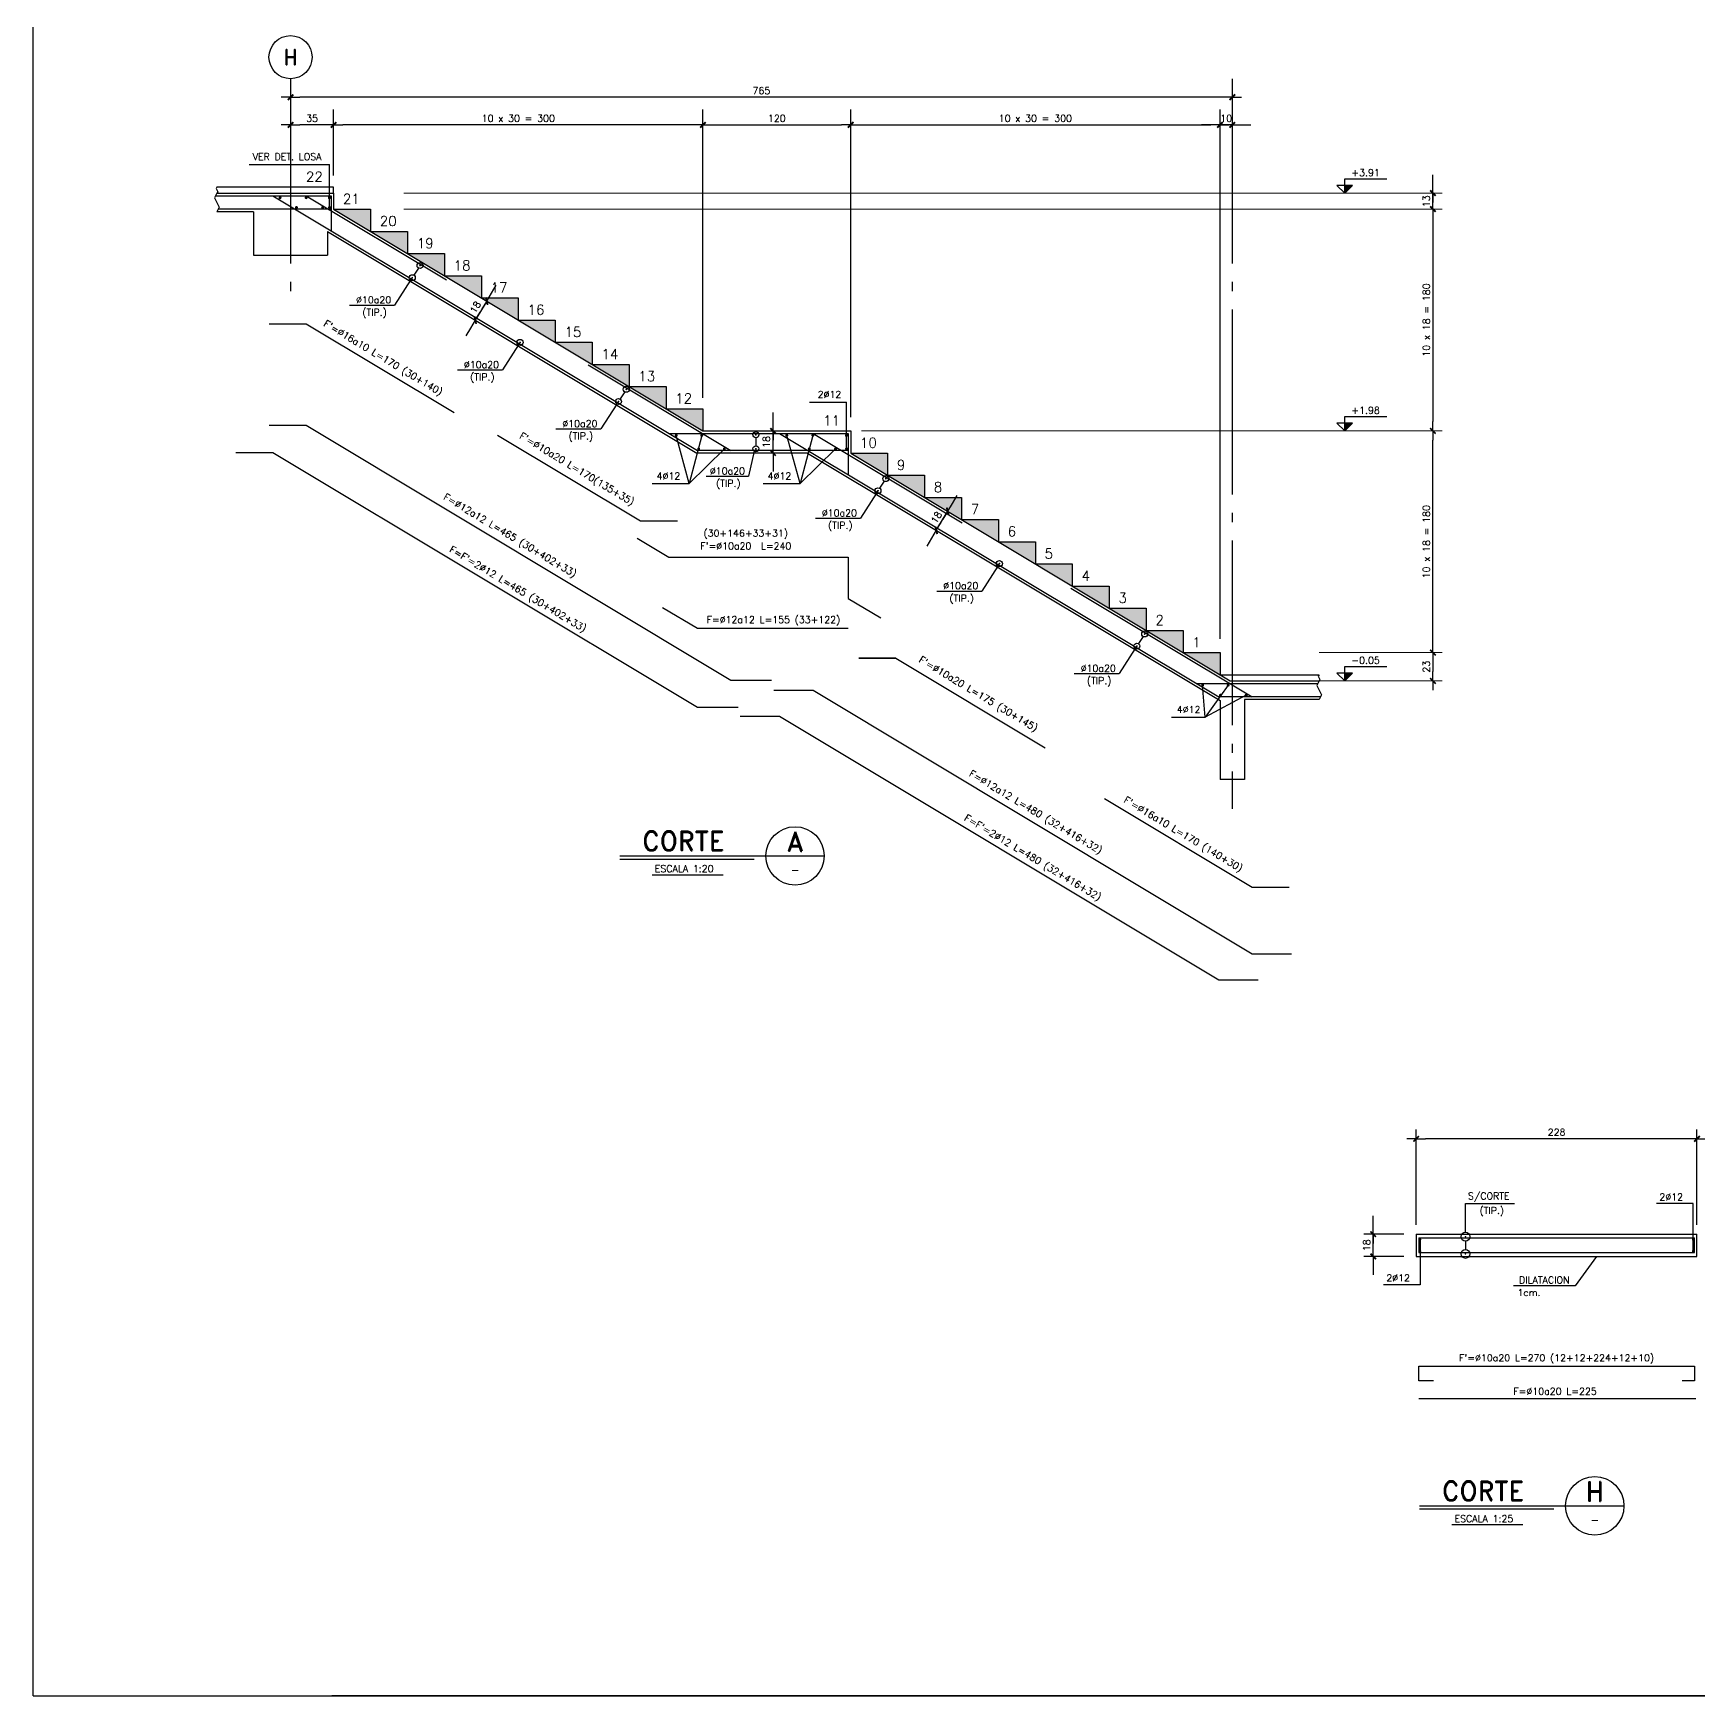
# Model space of a CAD drawing. Extents: x -58 to 5689, y 66 to 4123.
# Drawn here: x -58 to 2647, y 68 to 2768 of the extents above; entities that cross this region are included whole.
import ezdxf
from ezdxf.enums import TextEntityAlignment as Align

# ---------------------------------------------------------------- set-up
doc = ezdxf.new("R2010")
doc.units = 0
doc.header["$LTSCALE"] = 30
doc.header["$MEASUREMENT"] = 0
doc.linetypes.add('EJES', pattern=[12.5, 10, -1, 0.5, -1])
doc.layers.get('0').update_dxf_attribs({"linetype": 'CONTINUOUS'})
for name, color, linetype in [('CONTORNOS', 3, 'CONTINUOUS'), ('RLA-CORTES', 5, 'CONTINUOUS'), ('RLA-COTAS', 2, 'CONTINUOUS'), ('RLA-EJES', 1, 'EJES'), ('RLA-FE', 7, 'CONTINUOUS'), ('RLA-FORMATO', 7, 'CONTINUOUS'), ('RLA-GRADAS', 3, 'CONTINUOUS'), ('RLA-TEXTOS1', 9, 'CONTINUOUS'), ('TEXTOS-SM', 3, 'CONTINUOUS')]:
    doc.layers.add(name, color=color, linetype=linetype)
doc.styles.add('ROMAND', font='romand', dxfattribs={"height": 31.5})
doc.styles.add('ROMANS', font='romans.shx', dxfattribs={"height": 11.25})
doc.styles.add('ROMANS0', font='romans.shx')
doc.styles.add('SIETE50', font='ROMAND.SHX', dxfattribs={"height": 31.5})
doc.dimstyles.new('ING25', dxfattribs={"dimscale": 50, "dimtxt": 0.27, "dimasz": 0.3, "dimexe": 0, "dimexo": 0, "dimgap": 0.1, "dimtad": 1, "dimdec": 1, "dimlfac": 0.5, "dimzin": 12, "dimdsep": 46, "dimtxsty": 'ROMANS', "dimblk": 'TICK1', "dimcen": 0.09, "dimclrd": 2, "dimclre": 1, "dimclrt": 3, "dimadec": 0, "dimazin": 0, "dimtfac": 1, "dimtdec": 1, "dimtix": 1, "dimtmove": 2, "dimatfit": 3, "dimldrblk": 'TICK1', "dimfxl": 0, "dimfxlon": 1, "dimtolj": 1, "dimtzin": 0, "dimarcsym": 0})
pattern_1 = [(50, (-9707.586, 1150.279), (14.345204, -1.255043), [1.5, -16.5]), (355, (-9707.586, 1150.279), (-2.775027, 15.043843), [1.2, -13.2]), (100.45144, (-9706.39, 1150.174), (11.570177, 13.7888), [1.274804, -14.022842]), (46.1842, (-9707.586, 1154.279), (21.344827, -3.310386), [2.25, -24.75]), (96.63564, (-9705.807, 1154.003), (18.69324, 19.482372), [1.912207, -21.034275]), (351.18416, (-9707.586, 1154.28), (18.69324, 19.48237), [1.8, -19.8]), (21, (-9705.586, 1153.279), (11.938141, -8.052378), [1.5, -16.5]), (326, (-9705.586, 1153.279), (4.866307, 14.503), [1.2, -13.2]), (71.45144, (-9704.591, 1152.608), (16.804448, 6.450623), [1.274804, -14.022842]), (37.5, (-9707.586, 1150.279), (0.243197, 6.657877), [0, -13.04, 0, -13.4, 0, -13.25]), (7.5, (-9707.586, 1150.279), (5.2613907, 7.8882342), [0, -7.64, 0, -12.74, 0, -5.05]), (327.5, (-9712.046, 1150.279), (10.6764487, -0.4510974), [0, -5, 0, -15.6, 0, -20.7]), (317.5, (-9714.046, 1150.279), (11.6637234, 2.0021), [0, -6.5, 0, -10.36, 0, -14.7])]

# ---------------------------------------------------------------- blocks, each defined once
blk = doc.blocks.new('TICK1')
at = {"color": 2}
for points in [[(0, 0), (-1, 0)], [(0, 0), (1, 0)]]:
    blk.add_lwpolyline(points, dxfattribs=at)
at = {"color": 2, "const_width": 0.2}
blk.add_lwpolyline([(-0.3, -0.3), (0.3, 0.3)], dxfattribs=at)
blk = doc.blocks.new('*D15')
at = {"layer": 'RLA-CORTES', "color": 2, "lineweight": -2, "transparency": 16777216}
blk.add_line((2629.5, 972.5), (2203.5, 972.5), dxfattribs=at)
at = {"layer": 'RLA-CORTES', "color": 2, "lineweight": -2, "transparency": 16777216, "xscale": 15, "yscale": 15, "zscale": 15, "rotation": 180}
blk.add_blockref('TICK1', (2188.5, 972.5), dxfattribs=at)
at = {"layer": 'RLA-CORTES', "color": 2, "lineweight": -2, "transparency": 16777216, "xscale": 15, "yscale": 15, "zscale": 15}
blk.add_blockref('TICK1', (2644.5, 972.5), dxfattribs=at)
at = {"layer": 'RLA-CORTES', "color": 3, "transparency": 16777216, "insert": (2416.5, 983.2), "char_height": 11.25, "attachment_point": 5, "style": 'ROMANS'}
blk.add_mtext('\\A1;228', dxfattribs=at)
blk = doc.blocks.new('T-CORTE')
at = {"color": 6}
for p, q in [((-169.7, -4.9), (162.3, -4.9)), ((-169.7, -9.9), (48.3, -9.9))]:
    blk.add_line(p, q, dxfattribs=at)
at = {"color": 3}
blk.add_line((-117.3, -35.3), (-1.8, -35.3), dxfattribs=at)
blk.add_circle((114.8, -4.9), 47.5, dxfattribs=at)
at = {"color": 6, "style": 'SIETE50'}
blk.add_text('CORTE', height=31.5, dxfattribs=at).set_placement((-133.4, 3.7))
blk.add_attdef('A', text='', height=31.5, dxfattribs=at).set_placement((114.9, 18.7), align=Align.MIDDLE_CENTER)
at = {"color": 3, "style": 'ROMANS'}
blk.add_attdef('ESCALA', (-113, -31.1), '', height=11.2, dxfattribs=at)
blk.add_attdef('-', text='', height=13, dxfattribs=at).set_placement((115, -27.7), align=Align.MIDDLE)
blk = doc.blocks.new('Flecha')
at = {"color": 2}
blk.add_lwpolyline([(1.2, 0, 0, 2.5, 0), (10.8, 0, 2.5, 2.5, 0)], format="xyseb", dxfattribs=at)
blk = doc.blocks.new('*D16')
at = {"layer": 'RLA-CORTES', "color": 2, "lineweight": -2, "transparency": 16777216}
for p, q in [((2118.6, 832.5), (2118.6, 847.5)), ((2118.6, 781.5), (2118.6, 817.5)), ((2118.6, 766.5), (2118.6, 751.5))]:
    blk.add_line(p, q, dxfattribs=at)
at = {"layer": 'RLA-CORTES', "color": 2, "lineweight": -2, "transparency": 16777216, "xscale": 15, "yscale": 15, "zscale": 15}
for p, rotation in [((2118.6, 817.5), 270), ((2118.6, 781.5), 90)]:
    blk.add_blockref('TICK1', p, dxfattribs=dict(at, rotation=rotation))
at = {"layer": 'RLA-CORTES', "color": 3, "transparency": 16777216, "insert": (2108, 799.5), "char_height": 11.25, "attachment_point": 5, "rotation": 90, "style": 'ROMANS'}
blk.add_mtext('\\A1;18', dxfattribs=at)
blk = doc.blocks.new('EJE-1')
at = {"color": 3, "linetype": 'Continuous'}
blk.add_circle((0, 0), 35, dxfattribs=at)
at = {"color": 5, "linetype": 'Continuous', "style": 'ROMAND'}
blk.add_attdef('0', text='', height=25, dxfattribs=at).set_placement((0.2, 0), align=Align.MIDDLE)
blk = doc.blocks.new('*D43')
at = {"layer": 'RLA-CORTES', "color": 2, "lineweight": -2, "transparency": 16777216}
blk.add_line((1014.8, 2619), (444.8, 2619), dxfattribs=at)
at = {"layer": 'RLA-CORTES', "color": 2, "lineweight": -2, "transparency": 16777216, "xscale": 15, "yscale": 15, "zscale": 15, "rotation": 180}
blk.add_blockref('TICK1', (429.8, 2619), dxfattribs=at)
at = {"layer": 'RLA-CORTES', "color": 2, "lineweight": -2, "transparency": 16777216, "xscale": 15, "yscale": 15, "zscale": 15}
blk.add_blockref('TICK1', (1029.8, 2619), dxfattribs=at)
at = {"layer": 'RLA-CORTES', "color": 3, "transparency": 16777216, "insert": (729.8, 2629.7), "char_height": 11.25, "attachment_point": 5, "style": 'ROMANS'}
blk.add_mtext('\\A1;10 x 30 = 300', dxfattribs=at)
blk = doc.blocks.new('*D44')
at = {"layer": 'RLA-CORTES', "color": 2, "lineweight": -2, "transparency": 16777216}
blk.add_line((414.8, 2619), (374.8, 2619), dxfattribs=at)
at = {"layer": 'RLA-CORTES', "color": 2, "lineweight": -2, "transparency": 16777216, "xscale": 15, "yscale": 15, "zscale": 15, "rotation": 180}
blk.add_blockref('TICK1', (359.8, 2619), dxfattribs=at)
at = {"layer": 'RLA-CORTES', "color": 2, "lineweight": -2, "transparency": 16777216, "xscale": 15, "yscale": 15, "zscale": 15}
blk.add_blockref('TICK1', (429.8, 2619), dxfattribs=at)
at = {"layer": 'RLA-CORTES', "color": 3, "transparency": 16777216, "insert": (394.8, 2629.7), "char_height": 11.25, "attachment_point": 5, "style": 'ROMANS'}
blk.add_mtext('\\A1;35', dxfattribs=at)
blk = doc.blocks.new('*D45')
at = {"layer": 'RLA-CORTES', "color": 2, "lineweight": -2, "transparency": 16777216}
blk.add_line((1874.8, 2664), (374.8, 2664), dxfattribs=at)
at = {"layer": 'RLA-CORTES', "color": 2, "lineweight": -2, "transparency": 16777216, "xscale": 15, "yscale": 15, "zscale": 15, "rotation": 180}
blk.add_blockref('TICK1', (359.8, 2664), dxfattribs=at)
at = {"layer": 'RLA-CORTES', "color": 2, "lineweight": -2, "transparency": 16777216, "xscale": 15, "yscale": 15, "zscale": 15}
blk.add_blockref('TICK1', (1889.8, 2664), dxfattribs=at)
at = {"layer": 'RLA-CORTES', "color": 3, "transparency": 16777216, "insert": (1124.8, 2674.7), "char_height": 11.25, "attachment_point": 5, "style": 'ROMANS'}
blk.add_mtext('\\A1;765', dxfattribs=at)
blk = doc.blocks.new('*D46')
at = {"layer": 'RLA-CORTES', "color": 2, "lineweight": -2, "transparency": 16777216}
blk.add_line((1044.8, 2619), (1254.8, 2619), dxfattribs=at)
at = {"layer": 'RLA-CORTES', "color": 2, "lineweight": -2, "transparency": 16777216, "xscale": 15, "yscale": 15, "zscale": 15, "rotation": 180}
blk.add_blockref('TICK1', (1029.8, 2619), dxfattribs=at)
at = {"layer": 'RLA-CORTES', "color": 2, "lineweight": -2, "transparency": 16777216, "xscale": 15, "yscale": 15, "zscale": 15}
blk.add_blockref('TICK1', (1269.8, 2619), dxfattribs=at)
at = {"layer": 'RLA-CORTES', "color": 3, "transparency": 16777216, "insert": (1149.8, 2629.7), "char_height": 11.25, "attachment_point": 5, "style": 'ROMANS'}
blk.add_mtext('\\A1;120', dxfattribs=at)
blk = doc.blocks.new('*D47')
at = {"layer": 'RLA-CORTES', "color": 2, "lineweight": -2, "transparency": 16777216}
blk.add_line((1284.8, 2619), (1854.8, 2619), dxfattribs=at)
at = {"layer": 'RLA-CORTES', "color": 2, "lineweight": -2, "transparency": 16777216, "xscale": 15, "yscale": 15, "zscale": 15, "rotation": 180}
blk.add_blockref('TICK1', (1269.8, 2619), dxfattribs=at)
at = {"layer": 'RLA-CORTES', "color": 2, "lineweight": -2, "transparency": 16777216, "xscale": 15, "yscale": 15, "zscale": 15}
blk.add_blockref('TICK1', (1869.8, 2619), dxfattribs=at)
at = {"layer": 'RLA-CORTES', "color": 3, "transparency": 16777216, "insert": (1569.8, 2629.7), "char_height": 11.25, "attachment_point": 5, "style": 'ROMANS'}
blk.add_mtext('\\A1;10 x 30 = 300', dxfattribs=at)
blk = doc.blocks.new('*D48')
at = {"layer": 'RLA-CORTES', "color": 2, "lineweight": -2, "transparency": 16777216}
for p, q in [((1854.8, 2619), (1839.8, 2619)), ((1889.8, 2619), (1869.8, 2619)), ((1904.8, 2619), (1919.8, 2619))]:
    blk.add_line(p, q, dxfattribs=at)
at = {"layer": 'RLA-CORTES', "color": 2, "lineweight": -2, "transparency": 16777216, "xscale": 15, "yscale": 15, "zscale": 15}
blk.add_blockref('TICK1', (1869.8, 2619), dxfattribs=at)
at = {"layer": 'RLA-CORTES', "color": 2, "lineweight": -2, "transparency": 16777216, "xscale": 15, "yscale": 15, "zscale": 15, "rotation": 180}
blk.add_blockref('TICK1', (1889.8, 2619), dxfattribs=at)
at = {"layer": 'RLA-CORTES', "color": 3, "transparency": 16777216, "insert": (1879.8, 2629.7), "char_height": 11.25, "attachment_point": 5, "style": 'ROMANS'}
blk.add_mtext('\\A1;10', dxfattribs=at)
blk = doc.blocks.new('*D49')
at = {"layer": 'RLA-CORTES', "color": 2, "lineweight": -2, "transparency": 16777216}
blk.add_line((2215.6, 1777.1), (2215.6, 2107.1), dxfattribs=at)
at = {"layer": 'RLA-CORTES', "color": 2, "lineweight": -2, "transparency": 16777216, "xscale": 15, "yscale": 15, "zscale": 15}
for p, rotation in [((2215.6, 2122.1), 90), ((2215.6, 1762.1), 270)]:
    blk.add_blockref('TICK1', p, dxfattribs=dict(at, rotation=rotation))
at = {"layer": 'RLA-CORTES', "color": 3, "transparency": 16777216, "insert": (2205, 1942.1), "char_height": 11.25, "attachment_point": 5, "rotation": 90, "style": 'ROMANS'}
blk.add_mtext('\\A1;10 x 18 = 180', dxfattribs=at)
blk = doc.blocks.new('*D50')
at = {"layer": 'RLA-CORTES', "color": 2, "lineweight": -2, "transparency": 16777216}
blk.add_line((2215.6, 1747.1), (2215.6, 1731.1), dxfattribs=at)
at = {"layer": 'RLA-CORTES', "color": 2, "lineweight": -2, "transparency": 16777216, "xscale": 15, "yscale": 15, "zscale": 15}
for p, rotation in [((2215.6, 1762.1), 90), ((2215.6, 1716.1), 270)]:
    blk.add_blockref('TICK1', p, dxfattribs=dict(at, rotation=rotation))
at = {"layer": 'RLA-CORTES', "color": 3, "transparency": 16777216, "insert": (2205, 1739.1), "char_height": 11.25, "attachment_point": 5, "rotation": 90, "style": 'ROMANS'}
blk.add_mtext('\\A1;23', dxfattribs=at)
blk = doc.blocks.new('*D51')
at = {"layer": 'RLA-CORTES', "color": 2, "lineweight": -2, "transparency": 16777216}
blk.add_line((2215.6, 2467.1), (2215.6, 2137.1), dxfattribs=at)
at = {"layer": 'RLA-CORTES', "color": 2, "lineweight": -2, "transparency": 16777216, "xscale": 15, "yscale": 15, "zscale": 15}
for p, rotation in [((2215.6, 2482.1), 90), ((2215.6, 2122.1), 270)]:
    blk.add_blockref('TICK1', p, dxfattribs=dict(at, rotation=rotation))
at = {"layer": 'RLA-CORTES', "color": 3, "transparency": 16777216, "insert": (2205, 2302.1), "char_height": 11.25, "attachment_point": 5, "rotation": 90, "style": 'ROMANS'}
blk.add_mtext('\\A1;10 x 18 = 180', dxfattribs=at)
blk = doc.blocks.new('*D52')
at = {"layer": 'RLA-CORTES', "color": 2, "lineweight": -2, "transparency": 16777216}
for p, q in [((2215.6, 2523.1), (2215.6, 2538.1)), ((2215.6, 2482.1), (2215.6, 2508.1)), ((2215.6, 2467.1), (2215.6, 2452.1))]:
    blk.add_line(p, q, dxfattribs=at)
at = {"layer": 'RLA-CORTES', "color": 2, "lineweight": -2, "transparency": 16777216, "xscale": 15, "yscale": 15, "zscale": 15}
for p, rotation in [((2215.6, 2508.1), 270), ((2215.6, 2482.1), 90)]:
    blk.add_blockref('TICK1', p, dxfattribs=dict(at, rotation=rotation))
at = {"layer": 'RLA-CORTES', "color": 3, "transparency": 16777216, "insert": (2205, 2495.1), "char_height": 11.25, "attachment_point": 5, "rotation": 90, "style": 'ROMANS'}
blk.add_mtext('\\A1;13', dxfattribs=at)
blk = doc.blocks.new('nivel-el')
at = {"linetype": 'Continuous'}
blk.add_hatch(color=1, dxfattribs=at).paths.add_polyline_path([(0, 0), (12.5, 12.5), (0, 12.5)])
at = {"color": 3}
blk.add_lwpolyline([(0, 0), (12.5, 12.5), (0, 12.5), (-12.5, 12.5), (0, 0), (0, 12.5), (0, 23.6), (68.4, 23.6)], dxfattribs=at)
at = {"color": 3, "style": 'ROMANS'}
blk.add_attdef('%%P0.00', text='', height=11.2, dxfattribs=at).set_placement((34, 27.7), align=Align.CENTER)
blk = doc.blocks.new('*D53')
at = {"layer": 'RLA-COTAS', "color": 2, "lineweight": -2, "transparency": 16777216}
for p, q in [((1435.1, 2004.4), (1442.8, 2017.2)), ((1408.8, 1960.6), (1427.4, 1991.5)), ((1401.1, 1947.8), (1393.4, 1934.9))]:
    blk.add_line(p, q, dxfattribs=at)
at = {"layer": 'RLA-COTAS', "color": 2, "lineweight": -2, "transparency": 16777216, "xscale": 15, "yscale": 15, "zscale": 15}
for p, rotation in [((1427.4, 1991.5), 239.0360046580034), ((1408.8, 1960.6), 59.03600465800345)]:
    blk.add_blockref('TICK1', p, dxfattribs=dict(at, rotation=rotation))
at = {"layer": 'RLA-COTAS', "color": 3, "transparency": 16777216, "insert": (1409, 1981.5), "char_height": 11.25, "attachment_point": 5, "rotation": 59.036, "style": 'ROMANS'}
blk.add_mtext('\\A1;18', dxfattribs=at)
blk = doc.blocks.new('*D54')
at = {"layer": 'RLA-COTAS', "color": 2, "lineweight": -2, "transparency": 16777216}
for p, q in [((686.2, 2345.7), (693.9, 2358.6)), ((678.5, 2332.9), (659.9, 2302)), ((652.2, 2289.1), (644.5, 2276.3))]:
    blk.add_line(p, q, dxfattribs=at)
at = {"layer": 'RLA-COTAS', "color": 2, "lineweight": -2, "transparency": 16777216, "xscale": 15, "yscale": 15, "zscale": 15}
for p, rotation in [((678.5, 2332.9), 239.0360301332472), ((659.9, 2302), 59.03603013324719)]:
    blk.add_blockref('TICK1', p, dxfattribs=dict(at, rotation=rotation))
at = {"layer": 'RLA-COTAS', "color": 3, "transparency": 16777216, "insert": (660.1, 2322.9), "char_height": 11.25, "attachment_point": 5, "rotation": 59.036, "style": 'ROMANS'}
blk.add_mtext('\\A1;18', dxfattribs=at)
blk = doc.blocks.new('*D55')
at = {"layer": 'RLA-COTAS', "color": 2, "lineweight": -2, "transparency": 16777216}
for p, q in [((1143.6, 2137.1), (1143.6, 2152.1)), ((1143.6, 2086.1), (1143.6, 2122.1)), ((1143.6, 2071.1), (1143.6, 2056.1))]:
    blk.add_line(p, q, dxfattribs=at)
at = {"layer": 'RLA-COTAS', "color": 2, "lineweight": -2, "transparency": 16777216, "xscale": 15, "yscale": 15, "zscale": 15}
for p, rotation in [((1143.6, 2122.1), 270), ((1143.6, 2086.1), 90)]:
    blk.add_blockref('TICK1', p, dxfattribs=dict(at, rotation=rotation))
at = {"layer": 'RLA-COTAS', "color": 3, "transparency": 16777216, "insert": (1132.9, 2104.1), "char_height": 11.25, "attachment_point": 5, "rotation": 90, "style": 'ROMANS'}
blk.add_mtext('\\A1;18', dxfattribs=at)

msp = doc.modelspace()

# ---------------------------------------------------------------- hatches: boundary and pattern name
at = {"layer": 'RLA-GRADAS'}
h = msp.add_hatch(dxfattribs=at)
h.set_pattern_fill('AR-CONC', color=1, scale=2, style=0)
h.set_pattern_definition(pattern_1)
h.paths.add_polyline_path([(489.76, 2482.07), (429.77, 2482.07), (489.76, 2446.07)])
h.paths.add_polyline_path([(549.76, 2446.07), (489.77, 2446.07), (549.76, 2410.07)])
h.paths.add_polyline_path([(609.76, 2410.07), (549.77, 2410.07), (609.76, 2374.07)])
h.paths.add_polyline_path([(669.76, 2374.07), (609.76, 2374.07), (669.76, 2338.07)])
h.paths.add_polyline_path([(729.76, 2338.07), (669.76, 2338.07), (729.76, 2302.07)])
h.paths.add_polyline_path([(789.76, 2302.07), (729.76, 2302.07), (789.76, 2266.07)])
h.paths.add_polyline_path([(849.76, 2266.07), (789.76, 2266.07), (849.76, 2230.07)])
h.paths.add_polyline_path([(909.76, 2230.07), (849.76, 2230.07), (909.76, 2194.07)])
h.paths.add_polyline_path([(969.76, 2194.07), (909.76, 2194.07), (969.76, 2158.07)])
h.paths.add_polyline_path([(1029.76, 2158.07), (969.76, 2158.07), (1029.76, 2122.07)])
h = msp.add_hatch(dxfattribs=at)
h.set_pattern_fill('AR-CONC', color=1, scale=2, style=0)
h.set_pattern_definition(pattern_1)
h.paths.add_polyline_path([(1329.76, 2050.07), (1329.76, 2086.07), (1269.76, 2086.07)])
h.paths.add_polyline_path([(1389.76, 2014.07), (1389.76, 2050.07), (1329.76, 2050.07)])
h.paths.add_polyline_path([(1449.76, 1978.07), (1449.76, 2014.07), (1389.76, 2014.07)])
h.paths.add_polyline_path([(1509.76, 1942.07), (1509.76, 1978.07), (1449.76, 1978.07)])
h.paths.add_polyline_path([(1569.76, 1906.07), (1569.76, 1942.07), (1509.76, 1942.07)])
h.paths.add_polyline_path([(1629.76, 1906.07), (1569.76, 1906.07), (1629.76, 1870.07)])
h.paths.add_polyline_path([(1629.76, 1870.07), (1689.76, 1834.07), (1689.76, 1870.07)])
h.paths.add_polyline_path([(1749.76, 1798.07), (1749.76, 1834.07), (1689.76, 1834.07)])
h.paths.add_polyline_path([(1809.76, 1798.07), (1749.76, 1798.07), (1809.76, 1762.07)])
h.paths.add_polyline_path([(1869.76, 1726.07), (1869.76, 1726.07), (1869.76, 1762.07), (1809.76, 1762.07)])

# ---------------------------------------------------------------- linework, layer by layer
for p, q in [((928.32, 1976.07), (988.32, 1976.07)), ((1343.15, 1753.07), (1283.15, 1753.07))]:
    msp.add_line(p, q)
at = {"layer": 'CONTORNOS', "color": 2}
for points in [[(240.21, 2518.07), (238.96, 2515.57), (241.46, 2510.57), (240.21, 2508.07)], [(240.21, 2508.07), (236.46, 2500.57), (243.96, 2485.57), (240.21, 2478.07)], [(2030.65, 1716.07), (2026.9, 1708.57), (2034.4, 1693.57), (2030.65, 1686.07)], [(2030.65, 1726.07), (2029.4, 1723.57), (2031.9, 1718.57), (2030.65, 1716.07)]]:
    msp.add_lwpolyline(points, dxfattribs=at)
at = {"layer": 'RLA-CORTES', "color": 1}
for p, q in [((429.77, 2536.62), (429.77, 2644.01)), ((1029.76, 2175.56), (1029.76, 2644.01)), ((1269.76, 2144.56), (1269.76, 2644.01)), ((1869.76, 1784.56), (1869.76, 2644.01)), ((292.71, 2554.96), (423.07, 2554.96)), ((423.07, 2484.41), (423.07, 2554.96)), ((429.77, 2518.07), (240.21, 2518.07)), ((429.77, 2508.07), (429.77, 2518.07)), ((567.58, 2386.53), (560.12, 2374.93)), ((554.86, 2366.74), (528.8, 2326.21)), ((455.8, 2326.21), (528.8, 2326.21)), ((730, 2261.65), (703.95, 2221.13)), ((630.95, 2221.13), (703.95, 2221.13)), ((889.93, 2165.69), (863.88, 2125.17)), ((902.65, 2185.49), (895.19, 2173.89)), ((1203.05, 2168.96), (1263.06, 2168.96)), ((1263.06, 2092.43), (1263.06, 2168.96)), ((790.87, 2125.17), (863.88, 2125.17)), ((1007.47, 2036.42), (986.36, 2114.77)), ((1028, 2114.77), (1007.47, 2036.42)), ((1115.78, 2110.92), (1115.78, 2097.88)), ((1187.74, 2036.42), (1165.97, 2114.77)), ((1208.26, 2114.77), (1187.74, 2036.42)), ((1064.53, 2092.86), (1007.47, 2036.42)), ((1113.15, 2088.92), (1103.53, 2048.39)), ((1245.08, 2092.86), (1187.74, 2036.42)), ((947.28, 2036.42), (1007.47, 2036.42)), ((1034.74, 2048.39), (1103.53, 2048.39)), ((1127.55, 2036.42), (1187.74, 2036.42)), ((1324.22, 2040.54), (1316.76, 2028.95)), ((1311.5, 2020.75), (1285.44, 1980.23)), ((1212.44, 1980.23), (1285.44, 1980.23)), ((1508.7, 1902.43), (1482.65, 1861.9)), ((1409.65, 1861.9), (1482.65, 1861.9)), ((1744.73, 1788.23), (1737.27, 1776.63)), ((1732.01, 1768.44), (1705.96, 1727.92)), ((1632.95, 1727.92), (1705.96, 1727.92)), ((1845.53, 1657.38), (1841.54, 1709.16)), ((1883.18, 1709.16), (1845.53, 1657.38)), ((1869.76, 1726.07), (2030.65, 1726.07)), ((1912.3, 1692.86), (1845.53, 1657.38)), ((1790.88, 1657.38), (1845.53, 1657.38)), ((2188.49, 832.53), (2188.49, 987.53)), ((2644.49, 832.53), (2644.49, 987.53)), ((2268.44, 820.73), (2268.44, 867.52)), ((2268.44, 867.52), (2348.3, 867.52)), ((2638.31, 867.52), (2578.73, 867.52)), ((2638.31, 789.97), (2638.31, 867.52)), ((2168.49, 817.53), (2103.61, 817.53)), ((2194.67, 809.09), (2194.67, 735.53)), ((2268.44, 806.33), (2268.44, 792.73)), ((2168.49, 781.53), (2103.61, 781.53)), ((2481.49, 781.53), (2446.79, 733.48)), ((2194.67, 735.53), (2135.09, 735.53)), ((2446.79, 733.48), (2346.34, 733.48))]:
    msp.add_line(p, q, dxfattribs=at)
at = {"layer": 'RLA-CORTES', "color": 2}
for p, q in [((238.21, 2504.07), (425.77, 2504.07)), ((330.9, 2504.07), (1020.9, 2090.07)), ((385.33, 2504.07), (613.37, 2367.24)), ((425.77, 2504.07), (425.77, 2447.15)), ((425.77, 2482.07), (242.21, 2482.07)), ((843.14, 2229.38), (1075.32, 2090.07)), ((696.14, 2115.38), (928.32, 1976.07)), ((974.23, 2118.07), (1265.76, 2118.07)), ((1154.23, 2118.07), (1867.56, 1690.07)), ((1208.65, 2118.07), (1451.13, 1972.58)), ((1265.76, 2118.07), (1265.76, 2051.15)), ((1265.76, 2090.07), (1020.9, 2090.07)), ((1627.25, 1866.91), (1921.98, 1690.07)), ((1343.15, 1753.07), (1585.63, 1607.58)), ((1830.89, 1712.07), (2028.65, 1712.07)), ((2032.65, 1690.07), (1867.56, 1690.07))]:
    msp.add_line(p, q, dxfattribs=at)
at = {"layer": 'RLA-CORTES'}
for p, q in [((240.21, 2508.07), (429.77, 2508.07)), ((429.77, 2508.07), (429.77, 2482.07)), ((299.77, 2478.07), (240.21, 2478.07)), ((299.77, 2478.07), (299.77, 2407.45)), ((429.77, 2482.07), (1029.76, 2122.07)), ((419.77, 2446.08), (1019.79, 2086.07)), ((419.77, 2446.08), (419.77, 2407.45)), ((299.77, 2407.45), (419.77, 2407.45)), ((1029.76, 2122.07), (1269.76, 2122.07)), ((1269.76, 2122.07), (1269.76, 2086.07)), ((1199.79, 2086.07), (1019.79, 2086.07)), ((1199.79, 2086.07), (1869.76, 1684.08)), ((1269.76, 2086.07), (1886.42, 1716.07)), ((1886.42, 1716.07), (2030.65, 1716.07)), ((1869.76, 1684.08), (1869.76, 1556.07)), ((2030.65, 1686.07), (1909.76, 1686.07)), ((1909.76, 1686.07), (1909.76, 1556.07)), ((1909.76, 1556.07), (1869.76, 1556.07)), ((2188.49, 817.53), (2188.49, 781.53)), ((2188.49, 817.53), (2644.49, 817.53)), ((2644.49, 781.53), (2644.49, 817.53)), ((2188.49, 781.53), (2644.49, 781.53))]:
    msp.add_line(p, q, dxfattribs=at)
at = {"layer": 'RLA-CORTES', "color": 1, "lineweight": 0}
for p, q in [((544.01, 2508.07), (2230.65, 2508.07)), ((544.01, 2482.07), (2230.65, 2482.07)), ((1287.53, 2122.07), (2230.65, 2122.07)), ((2030.65, 1762.07), (2230.65, 1762.07)), ((2030.65, 1716.07), (2230.65, 1716.07))]:
    msp.add_line(p, q, dxfattribs=at)
at = {"layer": 'RLA-CORTES', "color": 2, "linetype": 'Continuous'}
for p, q in [((2192.49, 811.43), (2192.49, 787.63)), ((2192.49, 811.43), (2640.49, 811.43)), ((2192.49, 787.63), (2640.49, 787.63)), ((2640.49, 787.63), (2640.49, 811.43))]:
    msp.add_line(p, q, dxfattribs=at)
at = {"layer": 'RLA-CORTES', "color": 2}
for points, const_width in [([(343.95, 2500.77, 1), (341.55, 2500.77, 1)], 2.4), ([(386.31, 2500.77, 1), (383.91, 2500.77, 1)], 2.4), ([(424.03, 2500.77, 1), (421.63, 2500.77, 1)], 2.4), ([(370.63, 2484.86, 1), (368.23, 2484.86, 1)], 2.4), ([(413.13, 2484.86, 1), (410.73, 2484.86, 1)], 2.4), ([(424.27, 2484.86, 1), (421.87, 2484.86, 1)], 2.4), ([(570.08, 2389.89, 1), (570.34, 2391.37, 1)], 1.5), ([(557.36, 2370.1, 1), (557.62, 2371.57, 1)], 1.5), ([(732.51, 2265.01, 1), (732.76, 2266.49, 1)], 1.5), ([(892.43, 2169.05, 1), (892.69, 2170.53, 1)], 1.5), ([(905.16, 2188.84, 1), (905.41, 2190.32, 1)], 1.5), ([(987.56, 2114.77, 1), (985.16, 2114.77, 1)], 2.4), ([(1029.01, 2114.77, 1), (1026.61, 2114.77, 1)], 2.4), ([(1115.65, 2115.05, 1), (1115.91, 2116.53, 1)], 1.5), ([(1167.17, 2114.77, 1), (1164.77, 2114.77, 1)], 2.4), ([(1209.46, 2114.77, 1), (1207.06, 2114.77, 1)], 2.4), ([(1264.03, 2114.77, 1), (1261.63, 2114.77, 1)], 2.4), ([(1023.96, 2092.86, 1), (1021.56, 2092.86, 1)], 2.4), ([(1065.73, 2092.86, 1), (1063.33, 2092.86, 1)], 2.4), ([(1115.65, 2092.27, 1), (1115.91, 2093.75, 1)], 1.5), ([(1203.72, 2092.86, 1), (1201.32, 2092.86, 1)], 2.4), ([(1246.28, 2092.86, 1), (1243.88, 2092.86, 1)], 2.4), ([(1264.26, 2092.88, 1), (1261.86, 2092.88, 1)], 2.4), ([(1326.72, 2043.9, 1), (1326.98, 2045.38, 1)], 1.5), ([(1314, 2024.11, 1), (1314.26, 2025.59, 1)], 1.5), ([(1511.21, 1905.79, 1), (1511.46, 1907.26, 1)], 1.5), ([(1747.24, 1791.59, 1), (1747.49, 1793.07, 1)], 1.5), ([(1734.51, 1771.8, 1), (1734.77, 1773.28, 1)], 1.5), ([(1842.74, 1709.16, 1), (1840.34, 1709.16, 1)], 2.4), ([(1884.19, 1709.16, 1), (1881.79, 1709.16, 1)], 2.4), ([(1871.73, 1692.86, 1), (1869.33, 1692.86, 1)], 2.4), ([(1913.5, 1692.86, 1), (1911.1, 1692.86, 1)], 2.4), ([(2269.07, 813.52, -1), (2267.82, 813.53, -1)], 1.25), ([(2195.67, 809.09, 1), (2193.67, 809.09, 1)], 2), ([(2195.67, 789.97, -1), (2193.67, 789.97, -1)], 2), ([(2269.07, 785.53, 1), (2267.82, 785.52, 1)], 1.25), ([(2637.31, 809.09, -1), (2639.31, 809.09, -1)], 2), ([(2637.31, 789.97, 1), (2639.31, 789.97, 1)], 2)]:
    msp.add_lwpolyline(points, format="xyb", close=True, dxfattribs=dict(at, const_width=const_width))
at = {"layer": 'RLA-CORTES', "color": 3}
for points in [[(429.77, 2482.07), (489.76, 2482.07), (489.76, 2446.07), (549.76, 2446.07), (549.76, 2410.07), (609.76, 2410.07), (609.76, 2374.07), (669.76, 2374.07), (669.76, 2338.07), (729.76, 2338.07), (729.76, 2302.07), (789.76, 2302.07), (789.76, 2266.07), (849.76, 2266.07), (849.76, 2230.07), (909.76, 2230.07), (909.76, 2194.07), (969.76, 2194.07), (969.76, 2158.07), (1029.76, 2158.07), (1029.76, 2122.07)], [(1270.25, 2086.07), (1329.76, 2086.07), (1329.76, 2050.07), (1389.76, 2050.07), (1389.76, 2014.07), (1449.76, 2014.07), (1449.76, 1978.07), (1509.76, 1978.07), (1509.76, 1942.07), (1569.76, 1942.07), (1569.76, 1906.07), (1629.76, 1906.07), (1629.76, 1870.07), (1689.76, 1870.07), (1689.76, 1834.07), (1749.76, 1834.07), (1749.76, 1798.07), (1809.76, 1798.07), (1809.76, 1762.07), (1869.76, 1762.07), (1869.76, 1726.07)]]:
    msp.add_lwpolyline(points, dxfattribs=at)
at = {"layer": 'RLA-CORTES', "color": 1}
for centre, radius in [((570.21, 2390.63), 4.87), ((557.49, 2370.84), 4.87), ((732.63, 2265.75), 4.87), ((905.28, 2189.58), 4.87), ((892.56, 2169.79), 4.87), ((1115.78, 2115.79), 4.87), ((1115.78, 2093.01), 4.87), ((1314.13, 2024.85), 4.87), ((1326.85, 2044.64), 4.87), ((1511.33, 1906.53), 4.87), ((1747.36, 1792.33), 4.87), ((1734.64, 1772.54), 4.87), ((2268.44, 813.53), 7.2), ((2268.44, 785.53), 7.2)]:
    msp.add_circle(centre, radius, dxfattribs=at)
at = {"layer": 'RLA-EJES'}
for p, q in [((359.77, 2694.04), (359.77, 2325.2)), ((1889.75, 2694.04), (1889.75, 1508.28))]:
    msp.add_line(p, q, dxfattribs=at)
at = {"layer": 'RLA-FE'}
for points in [[(325.33, 2296.17), (385.33, 2296.17), (625.42, 2152.11)], [(325.33, 2131.23), (385.33, 2131.23), (1075.32, 1717.23), (1141.32, 1717.23)], [(696.14, 2115.38), (928.32, 1976.07), (928.32, 1976.07), (988.32, 1976.07)], [(270.9, 2087.21), (330.9, 2087.21), (1020.9, 1673.21), (1086.9, 1673.21)], [(922.78, 1947.95), (974.23, 1917.08), (1265.76, 1917.08), (1265.76, 1850.16), (1318.93, 1818.26)], [(964.3, 1835.46), (1020.9, 1801.5), (1265.76, 1801.5)], [(1343.15, 1753.07), (1283.15, 1753.07), (1343.15, 1753.07), (1585.63, 1607.58)], [(1144.65, 1701.09), (1208.65, 1701.09), (1921.98, 1273.09), (1985.98, 1273.09)], [(1090.23, 1658.6), (1154.23, 1658.6), (1867.56, 1230.6), (1931.56, 1230.6)], [(1681.88, 1525.04), (1921.98, 1380.98), (1981.98, 1380.98)], [(2216.49, 579.33), (2192.49, 579.33), (2192.49, 603.13), (2640.49, 603.13), (2640.49, 579.33), (2620.49, 579.33)], [(2192.49, 550.82), (2642.49, 550.82)]]:
    msp.add_lwpolyline(points, dxfattribs=at)
at = {"layer": 'RLA-FORMATO', "color": 6, "linetype": 'Continuous'}
for p, q in [((-58.1, 68.1), (-58.1, 4123.1)), ((-58.1, 68.1), (5686.9, 68.1)), ((5686.9, 68.1), (426.9, 68.1))]:
    msp.add_line(p, q, dxfattribs=at)

# ---------------------------------------------------------------- block references
at = {"layer": 'CONTORNOS'}
msp.add_blockref('T-CORTE', (1064.52, 1436.7), dxfattribs=at).add_auto_attribs({'ESCALA': 'ESCALA 1:20', 'A': 'A', '-': '-'})
at = {"layer": 'RLA-CORTES'}
for name, p, values in [('nivel-el', (2072.29, 2508.07), {'%%P0.00': '+3.91'}), ('nivel-el', (2072.29, 2122.07), {'%%P0.00': '+1.98'}), ('nivel-el', (2072.29, 1716.07), {'%%P0.00': '-0.05'}), ('T-CORTE', (2363.7, 381.19), {'ESCALA': 'ESCALA 1:25', 'A': 'H', '-': '-'})]:
    msp.add_blockref(name, p, dxfattribs=at).add_auto_attribs(values)
at = {"layer": 'RLA-CORTES', "color": 1, "rotation": 236.3102525433731}
msp.add_blockref('Flecha', (2482.17, 782.53), dxfattribs=at)
at = {"layer": 'RLA-EJES'}
msp.add_blockref('EJE-1', (359.77, 2729.04), dxfattribs=at).add_auto_attribs({'0': 'H'})

# ---------------------------------------------------------------- texts
at = {"layer": 'RLA-GRADAS', "linetype": 'Continuous', "style": 'ROMAND'}
for s, p in [('22', (384.79, 2526.83)), ('21', (444.8, 2490.83)), ('20', (504.8, 2454.83)), ('19', (564.8, 2418.83)), ('18', (624.8, 2382.83)), ('17', (684.8, 2346.83)), ('16', (744.8, 2310.83)), ('15', (804.8, 2274.83)), ('14', (864.8, 2238.83)), ('13', (924.8, 2202.83)), ('12', (984.8, 2166.83)), ('11', (1224.88, 2130.83)), ('10', (1284.88, 2094.83)), ('9', (1344.79, 2058.83)), ('8', (1404.79, 2022.83)), ('7', (1464.79, 1986.83)), ('6', (1524.79, 1950.83)), ('5', (1584.79, 1914.83)), ('4', (1644.79, 1878.83)), ('3', (1704.79, 1842.83)), ('2', (1764.79, 1806.83)), ('1', (1824.79, 1770.83))]:
    msp.add_text(s, height=16, dxfattribs=at).set_placement(p)
at = {"layer": 'RLA-TEXTOS1', "style": 'ROMANS'}
for s, p in [('VER DET. LOSA', (354.21, 2561.66)), ('2%%C12', (1235.27, 2175.66)), ('4%%C12', (973.79, 2043.12)), ('4%%C12', (1154.06, 2043.12)), ('4%%C12', (1818.78, 1664.08))]:
    msp.add_text(s, height=11.2, dxfattribs=at).set_placement(p, align=Align.CENTER)
for s, p in [('%%C10a20', (494.78, 2329.28)), ('(TIP.)', (496.29, 2309.08)), ('%%C10a20', (669.92, 2224.19)), ('(TIP.)', (671.43, 2203.99)), ('%%C10a20', (829.85, 2128.23)), ('(TIP.)', (831.36, 2108.03)), ('%%C10a20', (1069.51, 2051.46)), ('(TIP.)', (1071.02, 2031.25)), ('%%C10a20', (1251.42, 1983.29)), ('(TIP.)', (1252.93, 1963.09)), ('%%C10a20', (1448.62, 1864.97)), ('(TIP.)', (1450.13, 1844.77)), ('%%C10a20', (1671.93, 1730.98)), ('(TIP.)', (1673.44, 1710.78)), ('(TIP.)', (2311.27, 850.39)), (' DILATACION', (2392.65, 737.53)), (' 1cm.', (2367.8, 717.19))]:
    msp.add_text(s, height=11.2, rotation=0.00692, dxfattribs=at).set_placement(p, align=Align.CENTER)
for s, p in [('S/CORTE', (2272.49, 873.79)), ('2%%c12', (2583.58, 872.45)), ('2%%c12', (2139.95, 741.03))]:
    msp.add_text(s, height=11.2, rotation=0.00692, dxfattribs=at).set_placement(p)
at = {"layer": 'TEXTOS-SM', "style": 'ROMANS0'}
for s, rotation, p in [("F'=%%C16a10 L=170 (30+140)", 329.03603, (507.51, 2236.12)), ("F'=%%C10a20 L=170(135+35)", 329.03603, (822.23, 2055.72)), ('F=%%C12a12 L=465 (30+402+33)', 329.03603, (713.6, 1947.75)), ("F=F'=2%%C12 L=465 (30+402+33)", 329.03603, (726.4, 1860.7)), ("F'=%%C10a20 L=175 (30+145)", 329.036, (1474.39, 1690.32)), ('F=%%C12a12 L=480 (32+416+32)', 329.036, (1567.61, 1498.6)), ("F'=%%C16a10 L=170 (140+30)", 329.036, (1807.33, 1462.54)), ("F=F'=2%%C12 L=480 (32+416+32)", 329.036, (1562.87, 1424.6)), ("F'=%%C10a20 L=270 (12+12+224+12+10)", 360, (2416.49, 611.13)), ('F=%%C10a20 L=225', 360, (2414.09, 556.82))]:
    msp.add_text(s, height=11.2, rotation=rotation, dxfattribs=at).set_placement(p, align=Align.CENTER)
for s, p in [('(30+146+33+31)', (1099.32, 1950.37)), ("F'=%%C10a20  L=240", (1099.32, 1929.37)), ('F=%%C12a12 L=155 (33+122)', (1144.27, 1809.85))]:
    msp.add_text(s, height=11.2, dxfattribs=at).set_placement(p, align=Align.CENTER)

# ---------------------------------------------------------------- dimensions: what is measured, and where the dimension line sits
at = {"layer": 'RLA-CORTES', "color": 2}
for base, p1, p2, angle, picture, middle in [((359.77, 2664.04), (1889.75, 2664.04), (359.77, 2664.04), 180, '*D45', (1124.76, 2674.67)), ((359.77, 2619.04), (429.77, 2619.04), (359.77, 2619.04), 180, '*D44', (394.77, 2629.67)), ((1869.76, 2619.04), (1889.75, 2619.04), (1869.76, 2619.04), 180, '*D48', (1879.76, 2629.67)), ((2215.65, 2508.07), (2194.91, 2482.07), (2194.91, 2508.07), 90, '*D52', (2205.02, 2495.07)), ((2215.65, 1716.07), (2194.91, 1762.07), (2194.91, 1716.07), 270, '*D50', (2205.02, 1739.07)), ((2118.61, 817.53), (2118.61, 781.53), (2118.61, 817.53), 90, '*D16', (2107.99, 799.53))]:
    dim = msp.add_linear_dim(base=base, p1=p1, p2=p2, angle=angle, dimstyle='ING25', dxfattribs=at)
    dim.commit()
    dim.dimension.update_dxf_attribs({"geometry": picture, "text_midpoint": middle})
for base, p1, p2, angle, text, picture, middle in [((429.77, 2619.04), (1029.77, 2619.04), (429.77, 2619.04), 180, '10 x 30 = <>', '*D43', (729.77, 2629.67)), ((2215.65, 2122.07), (2194.91, 2482.07), (2194.91, 2122.07), 270, '10 x 18 = <>', '*D51', (2205.02, 2302.07)), ((2215.65, 2122.07), (2194.91, 1762.07), (2194.91, 2122.07), 90, '10 x 18 = <>', '*D49', (2205.02, 1942.07))]:
    dim = msp.add_linear_dim(base=base, p1=p1, p2=p2, angle=angle, text=text, dimstyle='ING25', dxfattribs=at)
    dim.commit()
    dim.dimension.update_dxf_attribs({"geometry": picture, "text_midpoint": middle})
dim = msp.add_linear_dim(base=(1869.76, 2619.04), p1=(1269.76, 2619.04), p2=(1869.76, 2619.04), text='10 x 30 = <>', dimstyle='ING25', dxfattribs=at)
dim.commit()
dim.dimension.update_dxf_attribs({"geometry": '*D47', "text_midpoint": (1569.76, 2629.67)})
for base, p1, p2, picture, middle in [((1269.76, 2619.04), (1029.77, 2619.04), (1269.76, 2619.04), '*D46', (1149.76, 2629.67)), ((2188.49, 972.53), (2644.49, 972.53), (2188.49, 972.53), '*D15', (2416.49, 983.15))]:
    dim = msp.add_linear_dim(base=base, p1=p1, p2=p2, dimstyle='ING25', dxfattribs=at)
    dim.commit()
    dim.dimension.update_dxf_attribs({"geometry": picture, "text_midpoint": middle})
at = {"layer": 'RLA-COTAS'}
for p1, p2, distance, picture, middle in [((678.46, 2332.85), (659.94, 2301.98), 0, '*D54', (660.09, 2322.88)), ((1143.56, 2086.07), (1143.56, 2122.07), 0, '*D55', (1132.93, 2104.07)), ((1405.17, 1962.84), (1423.69, 1993.71), -4.27, '*D53', (1408.98, 1981.54))]:
    dim = msp.add_aligned_dim(p1=p1, p2=p2, distance=distance, dimstyle='ING25', dxfattribs=at)
    dim.commit()
    dim.dimension.update_dxf_attribs({"geometry": picture, "text_midpoint": middle})

doc.saveas('drawing.dxf')
